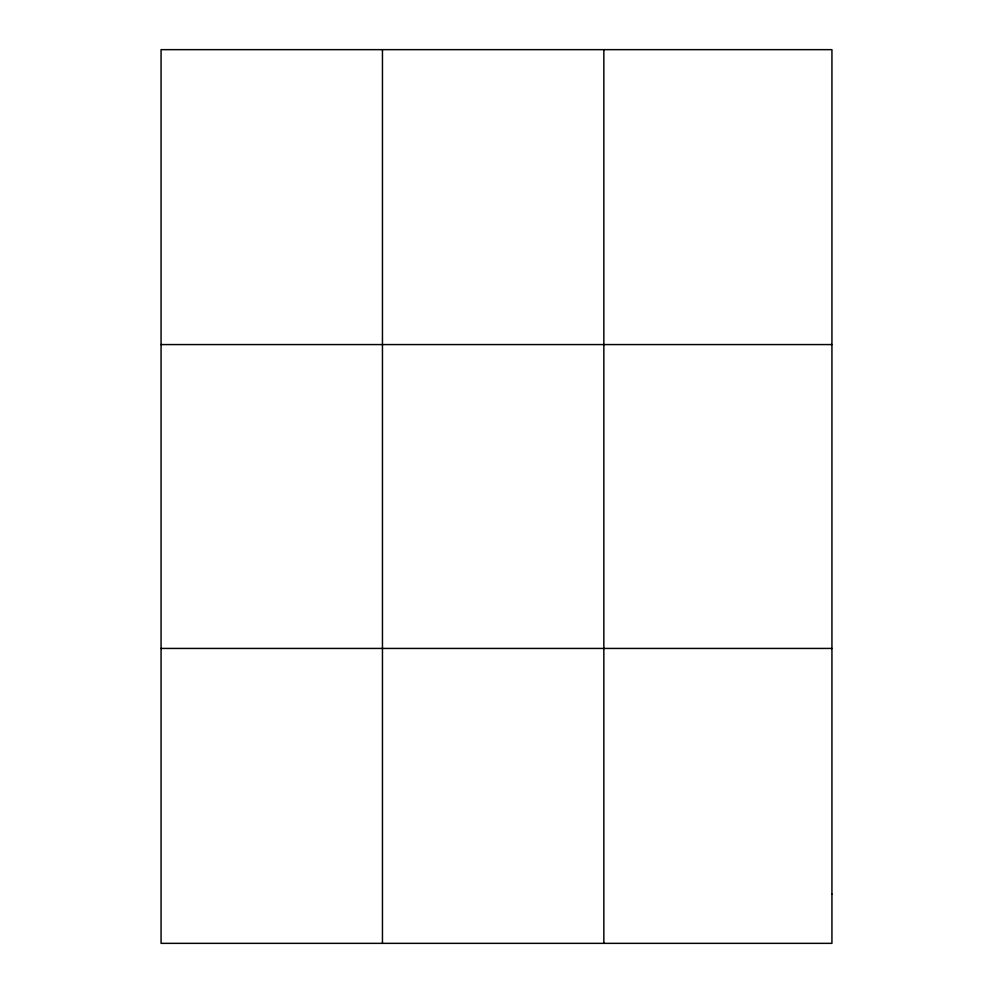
<?xml version="1.0" encoding="UTF-8"?>
<svg xmlns="http://www.w3.org/2000/svg" width="993" height="993" viewBox="0 0 993 993"><rect width="100%" height="100%" fill="white"/><g stroke="black" fill="none" stroke-linecap="round" stroke-linejoin="round"><path stroke-width="1.49" d="M382.454 49.65L382.454 943.35M603.843 49.65L603.843 943.35M161.065 344.571L831.935 344.571M161.065 648.429L831.935 648.429M831.935 894.196L831.935 943.35L161.065 943.35L161.065 49.65L831.935 49.65L831.935 894.196"/></g></svg>
